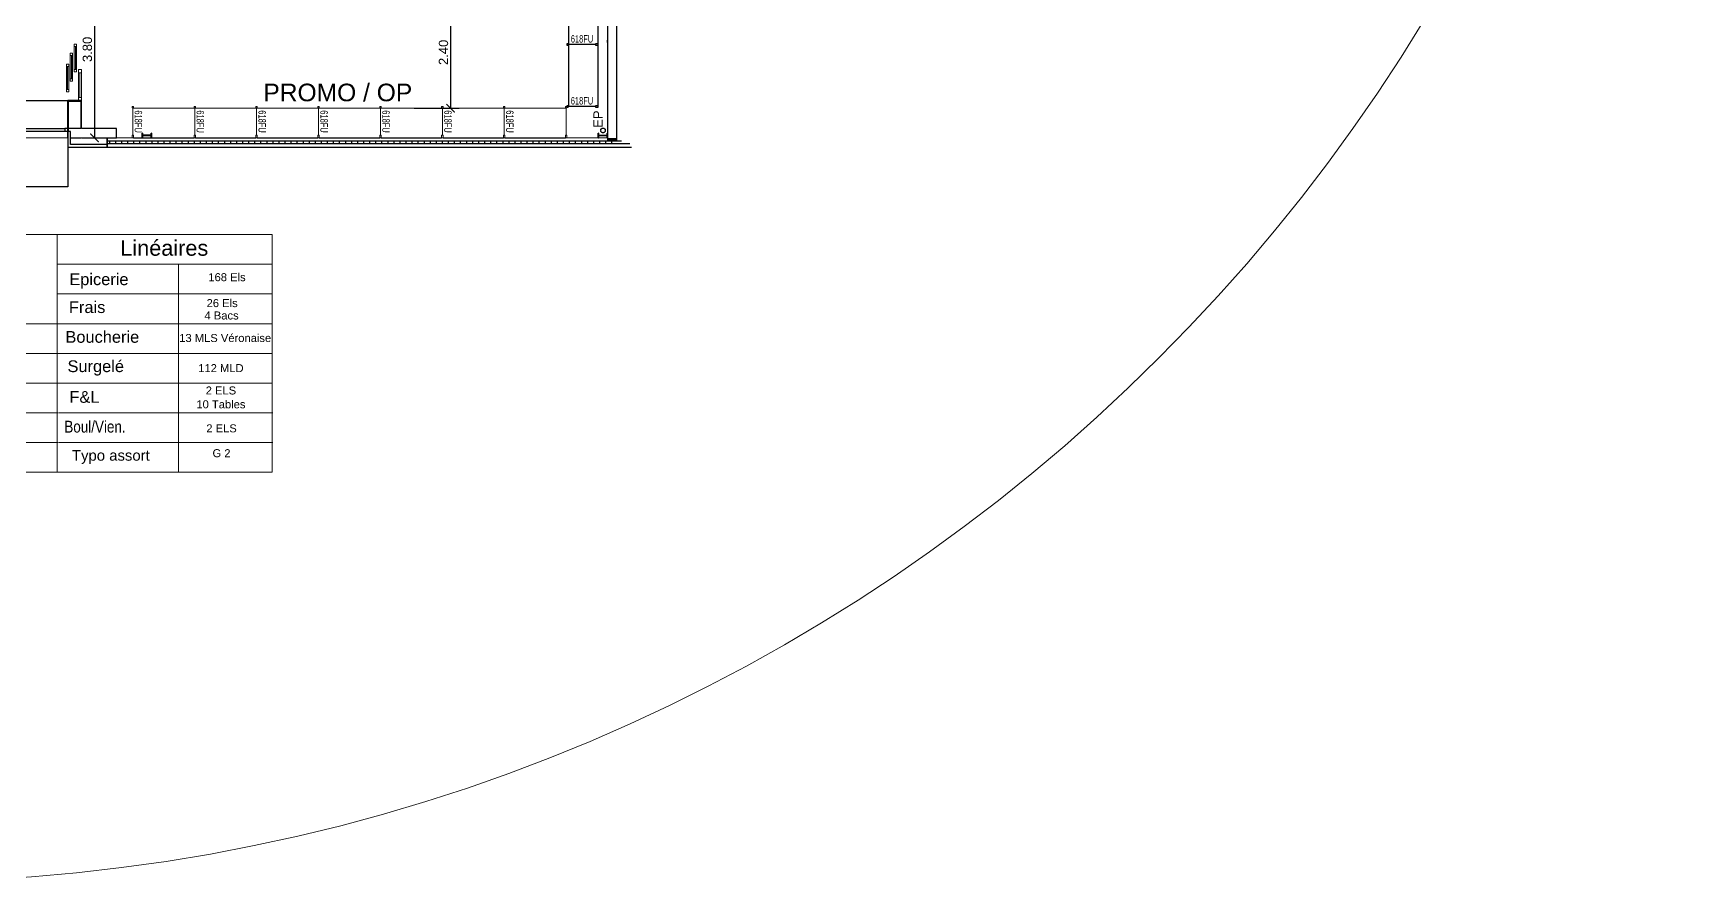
# Model space of a CAD drawing. Header units: millimetres. Extents: x 15590 to 15992, y 1055 to 1132.
# Drawn here: x 15913.62 to 15949.07, y 1054.72 to 1072.96 of the extents above; entities that cross this region are included whole.
import ezdxf
from ezdxf.enums import TextEntityAlignment as Align

# ---------------------------------------------------------------- set-up
doc = ezdxf.new("R2010")
doc.units = ezdxf.units.MM
doc.header["$MEASUREMENT"] = 0
for name, pattern in [('Court', [0.25, 0.05, -0.075, 0.05, -0.075]), ('Tirets', [0.004586, 0.002822, -0.001764]), ('Tirets courts A', [0.4, 0.2, -0.2])]:
    doc.linetypes.add(name, pattern=pattern)
doc.layers.get('0').update_dxf_attribs({"lineweight": 9})
for name, color, linetype in [('auvent 3D', 7, 'Continuous'), ('EP', 7, 'Continuous'), ('gondole', 6, 'Continuous'), ('murs exterieurs.P', 7, 'Continuous'), ('murs interieurs.P', 7, 'Continuous'), ('structure', 7, 'Continuous')]:
    doc.layers.add(name, color=color, linetype=linetype)
doc.layers.add('Hachures', color=252, linetype='Continuous', lineweight=20)
doc.styles.add('Arial Narrow', font='ARIALN.TTF', dxfattribs={"height": 0.3})
doc.styles.add('GENERATED_STYLE_2', font='')
doc.styles.get("Standard").update_dxf_attribs({"font": 'swiss.ttf', "height": 0.2})
doc.styles.get('GENERATED_STYLE_2').set_extended_font_data('Arial Occidental')
doc.dimstyles.get("Standard").update_dxf_attribs({"dimtxt": 0.2, "dimasz": 0.18, "dimexe": 0.18, "dimexo": 0.0625, "dimgap": 0.05, "dimtad": 1, "dimzin": 4, "dimdsep": 46, "dimtxsty": 'Standard', "dimblk": 'ARCHTICK', "dimcen": 0.09, "dimadec": 0, "dimazin": 0, "dimtfac": 1, "dimtofl": 0, "dimtmove": 0, "dimatfit": 3, "dimfxl": 1, "dimtolj": 1, "dimtzin": 0, "dimarcsym": 0})

# ---------------------------------------------------------------- blocks, each defined once
blk = doc.blocks.new('A$C6195')
at = {"color": 1}
for points in [[(0.04, 1.345), (0.03, 1.345), (0.03, 1.36), (0, 1.36), (0, 1.33), (0.03, 1.33), (0.03, 1.345), (0.04, 1.345)], [(0.041, 0.015), (0.041, 1.345)], [(0.617, 1.345), (0.041, 1.345)], [(0.04, 0.015), (0.03, 0.015), (0.03, 0.03), (0, 0.03), (0, 0), (0.03, 0), (0.03, 0.015), (0.04, 0.015)], [(0.041, 0.015), (0.031, 0.015), (0.031, 0.03), (0.001, 0.03), (0.001, 0), (0.031, 0), (0.031, 0.015), (0.041, 0.015)], [(0.617, 0.015), (0.04, 0.015)], [(0.617, 0.015), (0.041, 0.015)]]:
    blk.add_lwpolyline(points, dxfattribs=at)
for points in [[(0.617, 1.33), (0.677, 1.33), (0.677, 1.36), (0.617, 1.36)], [(0.617, 0), (0.677, 0), (0.677, 0.03), (0.617, 0.03)], [(0.617, 0), (0.676, 0), (0.676, 0.03), (0.617, 0.03)]]:
    blk.add_lwpolyline(points, close=True, dxfattribs=at)
at = {"color": 1, "lineweight": 25}
blk.add_lwpolyline([(0.676, 0.03), (0.676, 1.33)], dxfattribs=at)
at = {"color": 1, "lineweight": 15, "width": 0.6}
blk.add_text('618FU', height=0.16, dxfattribs=at).set_placement((0.567, 0.135), align=Align.MIDDLE_RIGHT)
blk = doc.blocks.new('_ArchTick')
at = {"color": 0, "linetype": 'ByBlock', "const_width": 0.15}
blk.add_lwpolyline([(-0.5, -0.5), (0.5, 0.5)], dxfattribs=at)
blk = doc.blocks.new('*D425')
at = {"color": 0, "lineweight": -2, "transparency": 16777216}
for p, q in [((15921.866, 1073.74), (15922.775, 1073.74)), ((15922.595, 1073.74), (15922.595, 1071.339)), ((15921.814, 1071.339), (15922.775, 1071.339))]:
    blk.add_line(p, q, dxfattribs=at)
at = {"layer": 'DEFPOINTS', "color": 0, "transparency": 16777216}
for p in [(15921.804, 1073.74), (15921.752, 1071.339), (15922.595, 1071.339)]:
    blk.add_point(p, dxfattribs=at)
at = {"color": 0, "lineweight": -2, "transparency": 16777216, "xscale": 0.18, "yscale": 0.18, "zscale": 0.18}
for p, rotation in [((15922.595, 1073.74), 90), ((15922.595, 1071.339), 270)]:
    blk.add_blockref('_ArchTick', p, dxfattribs=dict(at, rotation=rotation))
at = {"color": 0, "transparency": 16777216, "insert": (15922.442, 1072.54), "char_height": 0.2, "attachment_point": 5, "rotation": 90}
blk.add_mtext('\\A1;2.40', dxfattribs=at)
blk = doc.blocks.new('*D466')
at = {"color": 0, "lineweight": -2, "transparency": 16777216}
for p, q in [((15914.731, 1074.504), (15915.124, 1074.504)), ((15914.944, 1074.504), (15914.944, 1070.704)), ((15914.731, 1070.704), (15915.124, 1070.704))]:
    blk.add_line(p, q, dxfattribs=at)
at = {"layer": 'DEFPOINTS', "color": 0, "transparency": 16777216}
for p in [(15914.668, 1074.504), (15914.668, 1070.704), (15914.944, 1070.704)]:
    blk.add_point(p, dxfattribs=at)
at = {"color": 0, "lineweight": -2, "transparency": 16777216, "xscale": 0.18, "yscale": 0.18, "zscale": 0.18}
for p, rotation in [((15914.944, 1074.504), 90), ((15914.944, 1070.704), 270)]:
    blk.add_blockref('_ArchTick', p, dxfattribs=dict(at, rotation=rotation))
at = {"color": 0, "transparency": 16777216, "insert": (15914.791, 1072.604), "char_height": 0.2, "attachment_point": 5, "rotation": 90}
blk.add_mtext('\\A1;3.80', dxfattribs=at)
blk = doc.blocks.new('M618FU-1330')
for points in [[(-0.637, 1.345), (-0.647, 1.345), (-0.647, 1.36), (-0.677, 1.36), (-0.677, 1.33), (-0.647, 1.33), (-0.647, 1.345), (-0.637, 1.345)], [(-0.06, 1.345), (-0.637, 1.345)], [(-0.636, 0.015), (-0.636, 1.345)], [(-0.637, 0.015), (-0.647, 0.015), (-0.647, 0.03), (-0.677, 0.03), (-0.677, 0), (-0.647, 0), (-0.647, 0.015), (-0.637, 0.015)], [(-0.06, 0.015), (-0.637, 0.015)]]:
    blk.add_lwpolyline(points)
for points in [[(-0.06, 1.33), (0, 1.33), (0, 1.36), (-0.06, 1.36)], [(-0.06, 0), (0, 0), (0, 0.03), (-0.06, 0.03)]]:
    blk.add_lwpolyline(points, close=True)
at = {"color": 7, "lineweight": 25}
blk.add_lwpolyline([(0, 0.03), (0, 1.33)], dxfattribs=at)
at = {"color": 151, "lineweight": 15, "width": 0.6}
blk.add_text('618FU', height=0.16, dxfattribs=at).set_placement((-0.11, 0.135), align=Align.MIDDLE_RIGHT)

msp = doc.modelspace()

# ---------------------------------------------------------------- hatches: boundary and pattern name
at = {"layer": 'murs exterieurs.P', "linetype": 'Continuous', "ltscale": 1000}
h = msp.add_hatch(dxfattribs=at)
h.set_pattern_fill('ISOLANT_POLYSTYRENE_0005', color=256, scale=0.1, angle=90, style=0, pattern_type=2)
h.set_pattern_definition([(90, (15888.23031, 1074.85421), (-0.13, 8e-18), []), (180, (15888.23031, 1074.85421), (-8e-18, -0.13), [])])
h.paths.add_polyline_path([(15915.218, 1070.584), (15926.068, 1070.584), (15926.068, 1070.634), (15915.218, 1070.634)], flags=0)
for points in [[(15925.968, 1070.634), (15926.068, 1070.634), (15926.068, 1070.704), (15925.968, 1070.704)], [(15926.168, 1070.704), (15926.068, 1070.704), (15926.068, 1070.634), (15926.168, 1070.634)]]:
    msp.add_hatch(color=256, dxfattribs=at).paths.add_polyline_path(points, flags=0)

# ---------------------------------------------------------------- linework, layer by layer
for p, q in [((15914.508, 1072.119), (15914.508, 1072.719)), ((15914.508, 1072.719), (15914.558, 1072.719)), ((15914.508, 1072.669), (15914.558, 1072.669)), ((15914.533, 1072.669), (15914.533, 1072.169)), ((15914.558, 1072.119), (15914.558, 1072.719)), ((15914.422, 1071.923), (15914.422, 1072.523)), ((15914.422, 1072.523), (15914.472, 1072.523)), ((15914.422, 1072.473), (15914.472, 1072.473)), ((15914.447, 1072.473), (15914.447, 1071.973)), ((15914.472, 1071.923), (15914.472, 1072.523)), ((15914.341, 1071.689), (15914.341, 1072.289)), ((15914.341, 1072.289), (15914.391, 1072.289)), ((15914.341, 1072.239), (15914.391, 1072.239)), ((15914.366, 1072.239), (15914.366, 1071.739)), ((15914.391, 1071.689), (15914.391, 1072.289)), ((15914.422, 1071.973), (15914.472, 1071.973)), ((15914.508, 1072.169), (15914.558, 1072.169)), ((15914.508, 1072.119), (15914.558, 1072.119)), ((15914.598, 1071.504), (15914.598, 1072.174)), ((15914.598, 1072.174), (15914.668, 1072.174)), ((15914.598, 1072.104), (15914.668, 1072.104)), ((15914.63, 1072.104), (15914.63, 1071.574)), ((15914.668, 1071.504), (15914.668, 1072.174)), ((15914.341, 1071.739), (15914.391, 1071.739)), ((15914.341, 1071.689), (15914.391, 1071.689)), ((15914.422, 1071.923), (15914.472, 1071.923)), ((15914.598, 1071.574), (15914.668, 1071.574)), ((15914.598, 1071.504), (15914.668, 1071.504)), ((15914.368, 1070.704), (15908.368, 1070.704)), ((15925.968, 1070.704), (15914.428, 1070.704)), ((15914.143, 1068.626), (15914.143, 1063.52)), ((15918.762, 1064.797), (15918.762, 1068.626)), ((15918.762, 1068.626), (15918.762, 1064.797)), ((15918.762, 1063.52), (15918.762, 1068.626)), ((15914.143, 1067.988), (15918.762, 1067.988)), ((15916.746, 1067.988), (15916.746, 1063.52)), ((15914.143, 1067.35), (15918.762, 1067.35)), ((15918.762, 1066.711), (15918.762, 1067.35)), ((15907.937, 1066.711), (15918.762, 1066.711)), ((15907.937, 1066.073), (15914.155, 1066.073)), ((15914.155, 1066.073), (15918.762, 1066.073)), ((15914.155, 1065.435), (15904.447, 1065.435)), ((15914.155, 1065.435), (15918.762, 1065.435)), ((15904.447, 1064.797), (15914.155, 1064.797)), ((15914.167, 1064.797), (15918.774, 1064.797)), ((15904.447, 1064.158), (15914.155, 1064.158)), ((15914.167, 1064.158), (15918.774, 1064.158)), ((15904.447, 1063.52), (15918.762, 1063.52))]:
    msp.add_line(p, q)
msp.add_circle((15910.63, 1093.156), 38.441)
at = {"layer": 'auvent 3D', "linetype": 'Tirets courts A', "ltscale": 1000, "flags": 128}
msp.add_lwpolyline([(15914.368, 1071.504), (15914.368, 1069.654), (15908.368, 1069.654), (15908.368, 1071.504)], close=True, dxfattribs=at)
at = {"layer": 'EP', "linetype": 'Tirets', "ltscale": 1000}
msp.add_circle((15925.868, 1070.863), 0.05, dxfattribs=at)
at = {"layer": 'Hachures'}
msp.add_line((15904.447, 1068.626), (15918.762, 1068.626), dxfattribs=at)
at = {"layer": 'murs exterieurs.P', "linetype": 'Continuous', "ltscale": 1000}
for p, q in [((15912.428, 1070.904), (15914.308, 1070.904)), ((15914.368, 1070.904), (15914.308, 1070.904)), ((15914.308, 1070.904), (15914.308, 1070.844)), ((15914.368, 1070.844), (15914.368, 1070.904)), ((15912.428, 1070.844), (15914.308, 1070.844)), ((15914.308, 1070.844), (15914.368, 1070.844)), ((15915.218, 1070.634), (15915.218, 1070.704)), ((15915.218, 1070.634), (15915.218, 1070.584)), ((15915.218, 1070.584), (15915.218, 1070.634)), ((15915.218, 1070.584), (15915.218, 1070.504)), ((15915.218, 1070.584), (15926.448, 1070.584)), ((15915.218, 1070.504), (15915.218, 1070.584)), ((15925.968, 1070.704), (15925.968, 1070.634)), ((15926.168, 1070.634), (15926.168, 1070.704))]:
    msp.add_line(p, q, dxfattribs=at)
at = {"layer": 'murs exterieurs.P', "color": 31, "linetype": 'Continuous', "lineweight": 25, "ltscale": 1000}
for p, q in [((15914.368, 1070.704), (15914.368, 1070.904)), ((15915.218, 1070.704), (15915.218, 1070.634)), ((15926.263, 1070.634), (15915.218, 1070.634))]:
    msp.add_line(p, q, dxfattribs=at)
at = {"layer": 'murs exterieurs.P', "linetype": 'Continuous', "ltscale": 1000, "flags": 128}
for points in [[(15925.968, 1096.502), (15925.968, 1070.704)], [(15926.168, 1070.704), (15926.168, 1096.502)], [(15914.368, 1070.843), (15914.368, 1070.504)], [(15914.428, 1070.843), (15914.378, 1070.843)], [(15914.428, 1070.564), (15914.428, 1070.843)], [(15915.218, 1070.564), (15914.428, 1070.564)], [(15915.218, 1070.504), (15915.218, 1070.564)], [(15914.368, 1070.504), (15915.218, 1070.504)], [(15915.218, 1070.504), (15926.481, 1070.504)]]:
    msp.add_lwpolyline(points, dxfattribs=at)
at = {"layer": 'murs exterieurs.P', "color": 31, "linetype": 'Continuous', "lineweight": 25, "ltscale": 1000, "flags": 128}
for points in [[(15914.648, 1070.904), (15914.368, 1070.904)], [(15915.418, 1070.904), (15914.668, 1070.904)], [(15915.418, 1070.704), (15915.418, 1070.904)], [(15914.428, 1070.704), (15914.648, 1070.704)], [(15914.668, 1070.704), (15915.418, 1070.704)]]:
    msp.add_lwpolyline(points, dxfattribs=at)
at = {"layer": 'murs interieurs.P', "linetype": 'Continuous', "ltscale": 1000, "flags": 128}
msp.add_lwpolyline([(15925.968, 1072.755), (15925.968, 1072.805)], dxfattribs=at)
at = {"layer": 'murs interieurs.P', "color": 160, "linetype": 'Continuous', "lineweight": 35, "ltscale": 1000, "flags": 128}
for points in [[(15914.368, 1071.504), (15914.368, 1070.843)], [(15914.668, 1071.504), (15914.368, 1071.504)], [(15914.378, 1070.843), (15914.378, 1071.494)], [(15914.378, 1071.494), (15914.648, 1071.494)]]:
    msp.add_lwpolyline(points, dxfattribs=at)
at = {"layer": 'murs interieurs.P', "linetype": 'Court', "ltscale": 1000, "flags": 128}
for points in [[(15914.648, 1071.494), (15914.648, 1070.904)], [(15914.668, 1070.904), (15914.668, 1071.504)]]:
    msp.add_lwpolyline(points, dxfattribs=at)
at = {"layer": 'structure', "color": 160, "linetype": 'Continuous', "lineweight": 35, "ltscale": 1000}
for p, q in [((15915.977, 1070.807), (15915.968, 1070.807)), ((15915.968, 1070.807), (15915.968, 1070.707)), ((15915.968, 1070.707), (15915.977, 1070.707)), ((15915.977, 1070.765), (15915.977, 1070.807)), ((15915.977, 1070.707), (15915.977, 1070.748)), ((15916.154, 1070.759), (15915.982, 1070.759)), ((15915.982, 1070.754), (15916.154, 1070.754)), ((15916.168, 1070.807), (15916.16, 1070.807)), ((15916.16, 1070.807), (15916.16, 1070.765)), ((15916.16, 1070.748), (15916.16, 1070.707)), ((15916.16, 1070.707), (15916.168, 1070.707)), ((15916.168, 1070.707), (15916.168, 1070.807)), ((15925.773, 1070.804), (15925.764, 1070.804)), ((15925.764, 1070.804), (15925.764, 1070.704)), ((15925.764, 1070.704), (15925.773, 1070.704)), ((15925.773, 1070.762), (15925.773, 1070.804)), ((15925.773, 1070.704), (15925.773, 1070.745)), ((15925.95, 1070.757), (15925.778, 1070.757)), ((15925.778, 1070.751), (15925.95, 1070.751)), ((15925.964, 1070.804), (15925.956, 1070.804)), ((15925.956, 1070.804), (15925.956, 1070.762)), ((15925.956, 1070.745), (15925.956, 1070.704)), ((15925.956, 1070.704), (15925.964, 1070.704)), ((15925.964, 1070.704), (15925.964, 1070.804))]:
    msp.add_line(p, q, dxfattribs=at)
for centre, start, end in [((15915.982, 1070.765), 180, 270), ((15915.982, 1070.748), 90, 180), ((15916.154, 1070.765), 270, 0), ((15916.154, 1070.748), 0, 90), ((15925.778, 1070.762), 180, 270), ((15925.778, 1070.745), 90, 180), ((15925.95, 1070.762), 270, 0), ((15925.95, 1070.745), 0, 90)]:
    msp.add_arc(centre, 0.0056, start, end, dxfattribs=at)

# ---------------------------------------------------------------- block references
at = {"rotation": 270}
for p in [(15915.752, 1071.379), (15917.082, 1071.379), (15918.412, 1071.38), (15919.742, 1071.38), (15921.072, 1071.38), (15922.402, 1071.38), (15923.732, 1071.38)]:
    msp.add_blockref('A$C6195', p, dxfattribs=at)
at = {"layer": 'gondole'}
for p in [(15925.768, 1072.695), (15925.768, 1071.365)]:
    msp.add_blockref('M618FU-1330', p, dxfattribs=at)

# ---------------------------------------------------------------- texts
at = {"style": 'Arial Narrow'}
msp.add_text('Boul/Vien.', height=0.2521, dxfattribs=at).set_placement((15914.296, 1064.372))
at = {"attachment_point": 2, "style": 'Arial Narrow'}
for s, insert, char_height, width in [('{\\fArial|b0|i0|c0|p34;\\C1;PROMO / OP }', (15920.171, 1071.868), 0.37811, 11.06971), ('{\\fArial|b0|i0|c0|p34;\\C1;Linéaires}', (15916.443, 1068.504), 0.33333, 62.1978), ('{\\fArial|b0|i0|c0|p34;Epicerie}', (15915.039, 1067.791), 0.25208, 124.3956), ('{\\fArial|b0|i0|c0|p34;168 Els}', (15917.79, 1067.796), 0.17187, 124.3956), ('{\\fArial|b0|i0|c0|p34;Frais }', (15914.786, 1067.192), 0.25208, 124.3956), ('{\\fArial|b0|i0|c0|p34;26 Els}', (15917.686, 1067.239), 0.17187, 124.3956), ('{\\fArial|b0|i0|c0|p34;4 Bacs}', (15917.674, 1066.973), 0.17187, 124.3956), ('{\\fArial|b0|i0|c0|p34;Boucherie}', (15915.112, 1066.553), 0.25208, 124.3956), ('{\\fArial|b0|i0|c0|p34;13 MLS Véronaise}', (15917.752, 1066.489), 0.17187, 124.3956), ('{\\fArial|b0|i0|c0|p34;Surgelé}', (15914.971, 1065.923), 0.25208, 124.3956), ('\\pt62.217;{\\fArial|b0|i0|c0|p34;112 MLD }', (15917.66, 1065.842), 0.17187, 124.3956), ('{\\fArial|b0|i0|c0|p34;F&L}', (15914.729, 1065.263), 0.25208, 124.3956), ('{\\fArial|b0|i0|c0|p34;2 ELS}', (15917.66, 1065.362), 0.17187, 124.3956), ('{\\fArial|b0|i0|c0|p34;10 Tables}', (15917.66, 1065.065), 0.17187, 124.3956), ('{\\fArial|b0|i0|c0|p34;2 ELS}', (15917.673, 1064.548), 0.17187, 124.3956), ('{\\fArial|b0|i0|c0|p34;\\C1;Typo assort}', (15915.295, 1063.996), 0.22916, 62.1978), ('{\\fArial|b0|i0|c0|p34;G 2}', (15917.673, 1064.014), 0.17187, 124.3956)]:
    msp.add_mtext(s, dxfattribs=dict(at, insert=insert, char_height=char_height, width=width))
at = {"layer": 'EP', "linetype": 'Continuous', "insert": (15925.761, 1071.106), "char_height": 0.2, "attachment_point": 5, "rotation": 90, "style": 'GENERATED_STYLE_2'}
msp.add_mtext('{EP}', dxfattribs=at)

# ---------------------------------------------------------------- dimensions: what is measured, and where the dimension line sits
for base, p1, p2, picture, middle in [((15914.944, 1070.704), (15914.668, 1074.504), (15914.668, 1070.704), '*D466', (15914.791, 1072.604)), ((15922.595, 1071.339), (15921.804, 1073.74), (15921.752, 1071.339), '*D425', (15922.442, 1072.54))]:
    dim = msp.add_linear_dim(base=base, p1=p1, p2=p2, angle=90, dimstyle='Standard')
    dim.commit()
    dim.dimension.update_dxf_attribs({"geometry": picture, "text_midpoint": middle})

doc.saveas('drawing.dxf')
